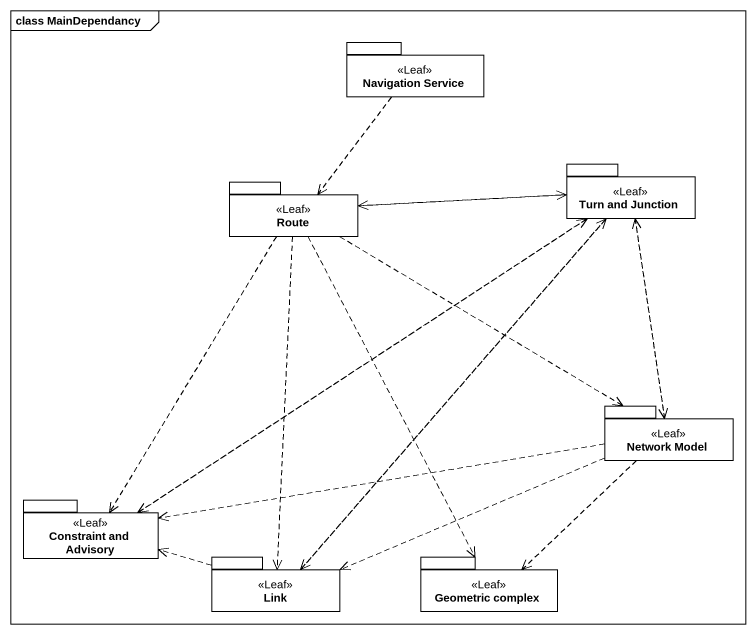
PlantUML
@startuml
mainframe class MainDependancy
package "Navigation Service" as Navigation_Service <<Leaf>> {
}
package Route <<Leaf>> {
}
package "Turn and Junction" as Turn_and_Junction <<Leaf>> {
}
package "Network Model" as Network_Model <<Leaf>> {
}
package "Constraint and Advisory" as Constraint_and_Advisory <<Leaf>> {
}
package Link <<Leaf>> {
}
package "Geometric complex" as Geometric_complex <<Leaf>> {
}
Navigation_Service ..> Route
Route .right.> Turn_and_Junction
Route .right.> Network_Model
Route ..> Constraint_and_Advisory
Route ..> Link
Route ..> Geometric_complex
Turn_and_Junction .left.> Route
Turn_and_Junction ..> Network_Model
Turn_and_Junction ..> Constraint_and_Advisory
Turn_and_Junction ..> Link
Network_Model .up.> Turn_and_Junction
Network_Model .left.> Constraint_and_Advisory
Network_Model .left.> Link
Network_Model ..> Geometric_complex
Constraint_and_Advisory .up.> Turn_and_Junction
Link .up.> Turn_and_Junction
Link .left.> Constraint_and_Advisory
@enduml
